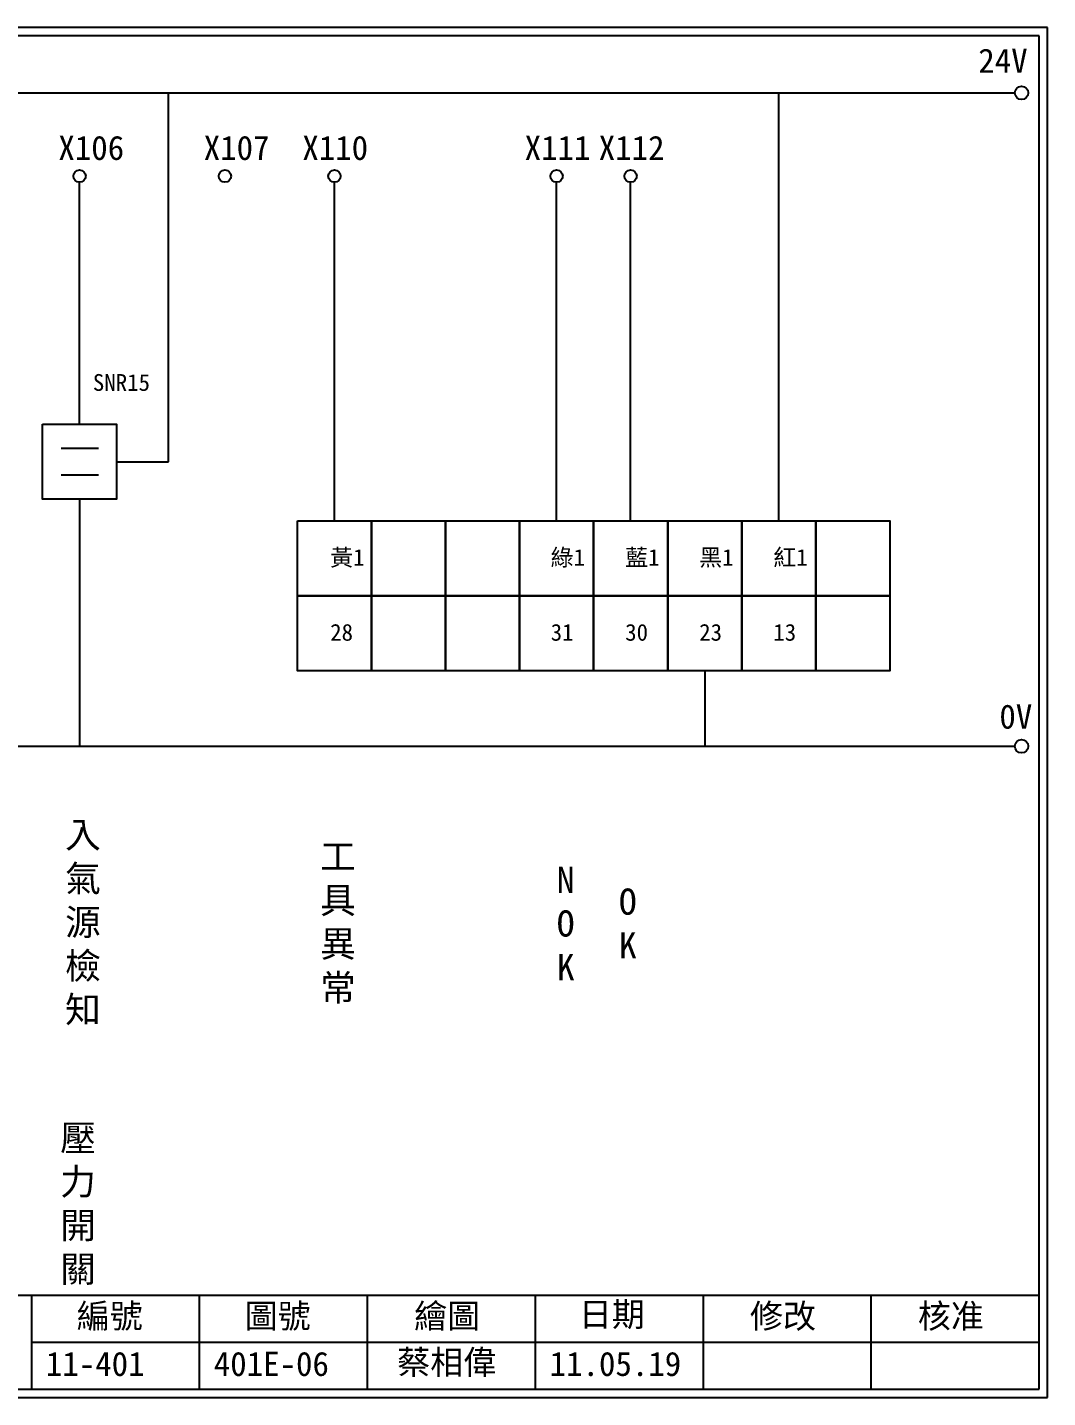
# Model space of a CAD drawing. Extents: x 325 to 612, y 3 to 207.
# Drawn here: x 460.4 to 612.3, y 3 to 207 of the extents above; entities that cross this region are included whole.
import ezdxf

# ---------------------------------------------------------------- set-up
doc = ezdxf.new("R2010")
doc.units = 0
doc.layers.get('0').update_dxf_attribs({"linetype": 'CONTINUOUS'})
doc.layers.add('圖框層', color=7, linetype='CONTINUOUS')
doc.layers.add('標尺寸層', color=3, linetype='CONTINUOUS')
doc.styles.add('CNS', font='romanc.shx', dxfattribs={"bigfont": 'chineset.shx'})
doc.styles.add('STSL', font='KAIU.TTF')

msp = doc.modelspace()

# ---------------------------------------------------------------- linework, layer by layer
for p, q in [((481.43, 142.31), (481.43, 197.22)), ((468.2, 147.89), (468.2, 183.91)), ((473.72, 142.31), (481.43, 142.31)), ((468.2, 136.73), (468.2, 99.96))]:
    msp.add_line(p, q)
for points in [[(462.69, 147.89), (473.72, 147.89), (473.72, 136.73), (462.69, 136.73)], [(500.62, 133.53), (511.65, 133.53), (511.65, 122.37), (500.62, 122.37)], [(511.65, 133.53), (522.68, 133.53), (522.68, 122.37), (511.65, 122.37)], [(522.68, 133.53), (533.7, 133.53), (533.7, 122.37), (522.68, 122.37)], [(533.7, 133.53), (544.73, 133.53), (544.73, 122.37), (533.7, 122.37)], [(544.73, 133.53), (555.76, 133.53), (555.76, 122.37), (544.73, 122.37)], [(555.76, 133.53), (566.79, 133.53), (566.79, 122.37), (555.76, 122.37)], [(566.79, 133.53), (577.81, 133.53), (577.81, 122.37), (566.79, 122.37)], [(577.81, 133.53), (588.84, 133.53), (588.84, 122.37), (577.81, 122.37)], [(500.62, 122.37), (511.65, 122.37), (511.65, 111.21), (500.62, 111.21)], [(511.65, 122.37), (522.68, 122.37), (522.68, 111.21), (511.65, 111.21)], [(522.68, 122.37), (533.7, 122.37), (533.7, 111.21), (522.68, 111.21)], [(533.7, 122.37), (544.73, 122.37), (544.73, 111.21), (533.7, 111.21)], [(544.73, 122.37), (555.76, 122.37), (555.76, 111.21), (544.73, 111.21)], [(555.76, 122.37), (566.79, 122.37), (566.79, 111.21), (555.76, 111.21)], [(566.79, 122.37), (577.81, 122.37), (577.81, 111.21), (566.79, 111.21)], [(577.81, 122.37), (588.84, 122.37), (588.84, 111.21), (577.81, 111.21)]]:
    msp.add_lwpolyline(points, close=True)
for centre in [(608.44, 197.22), (608.44, 99.96)]:
    msp.add_circle(centre, 1)
at = {"layer": '圖框層', "color": 7}
for p, q in [((612.32, 206.97), (325.32, 206.97)), ((612.32, 3), (612.32, 206.97)), ((611.07, 205.72), (326.57, 205.72)), ((611.07, 4.25), (611.07, 205.72)), ((326.57, 18.25), (611.07, 18.25)), ((461.07, 4.25), (461.07, 18.25)), ((486.07, 4.25), (486.07, 18.25)), ((511.07, 4.25), (511.07, 18.25)), ((536.07, 4.25), (536.07, 18.25)), ((561.07, 4.25), (561.07, 18.25)), ((586.07, 4.25), (586.07, 18.25)), ((461.07, 11.25), (611.07, 11.25)), ((326.57, 4.25), (611.07, 4.25)), ((325.32, 3), (612.32, 3))]:
    msp.add_line(p, q, dxfattribs=at)
at = {"layer": '標尺寸層', "color": 7}
for p, q in [((329.84, 197.22), (607.44, 197.22)), ((465.44, 144.34), (471.01, 144.34)), ((465.44, 140.37), (471.01, 140.37)), ((330.05, 99.96), (607.44, 99.96))]:
    msp.add_line(p, q, dxfattribs=at)
at = {"layer": '標尺寸層'}
for p, q in [((572.3, 133.53), (572.3, 197.22)), ((506.14, 133.53), (506.14, 183.91)), ((539.22, 133.53), (539.22, 183.91)), ((550.24, 133.53), (550.24, 183.91)), ((561.27, 111.21), (561.27, 99.96))]:
    msp.add_line(p, q, dxfattribs=at)
at = {"layer": '標尺寸層', "color": 7}
for centre in [(468.2, 184.83), (489.84, 184.83), (506.14, 184.83), (539.22, 184.83), (550.24, 184.83)]:
    msp.add_circle(centre, 0.92, dxfattribs=at)

# ---------------------------------------------------------------- texts
at = {"layer": '圖框層', "color": 4, "style": 'STSL'}
for s, height, p in [('24V', 3.6, (602, 200.22)), ('X106', 3.6, (465.04, 187.24)), ('X107', 3.6, (486.68, 187.24)), ('X110', 3.6, (501.36, 187.24)), ('X111', 3.6, (534.46, 187.24)), ('X112', 3.6, (545.49, 187.24)), ('SNR15', 2.5, (470.18, 152.86)), ('黃1', 2.5, (505.51, 126.82)), ('綠1', 2.5, (538.34, 126.82)), ('藍1', 2.5, (549.43, 126.82)), ('黑1', 2.5, (560.45, 126.82)), ('紅1', 2.5, (571.48, 126.82)), ('28', 2.5, (505.51, 115.67)), ('31', 2.5, (538.34, 115.67)), ('30', 2.5, (549.43, 115.67)), ('23', 2.5, (560.45, 115.67)), ('13', 2.5, (571.48, 115.67)), ('0V', 3.6, (605.14, 102.58)), ('編號', 3.6, (467.78, 13.34)), ('圖號', 3.6, (492.78, 13.34)), ('繪圖', 3.6, (518.01, 13.34)), ('日期', 3.6, (542.54, 13.59)), ('修改', 3.6, (568.01, 13.34)), ('核准', 3.6, (593.01, 13.34)), ('蔡相偉', 3.6, (515.5, 6.47)), ('11-401', 3.6, (463.18, 6.22)), ('401E-06', 3.6, (488.18, 6.22)), ('11.05.19', 3.6, (538.18, 6.22))]:
    msp.add_text(s, height=height, dxfattribs=at).set_placement(p)
at = {"layer": '標尺寸層', "color": 7, "char_height": 3.9, "width": 4.9608, "attachment_point": 5, "style": 'CNS'}
for s, insert in [('{\\fDFKai-SB|b0|i0|c136|p65;入氣源檢知}', (468.7, 73.58)), ('{\\fDFKai-SB|b0|i0|c136|p65;工具異常}', (506.67, 73.58)), ('{\\fDFKai-SB|b0|i0|c136|p65;N\\PO\\PK}', (540.57, 73.58)), ('{\\fDFKai-SB|b0|i0|c136|p65;O\\PK}', (549.82, 73.58)), ('{\\fDFKai-SB|b0|i0|c136|p65;壓力開關}', (467.97, 31.68))]:
    msp.add_mtext(s, dxfattribs=dict(at, insert=insert))

doc.saveas('drawing.dxf')
